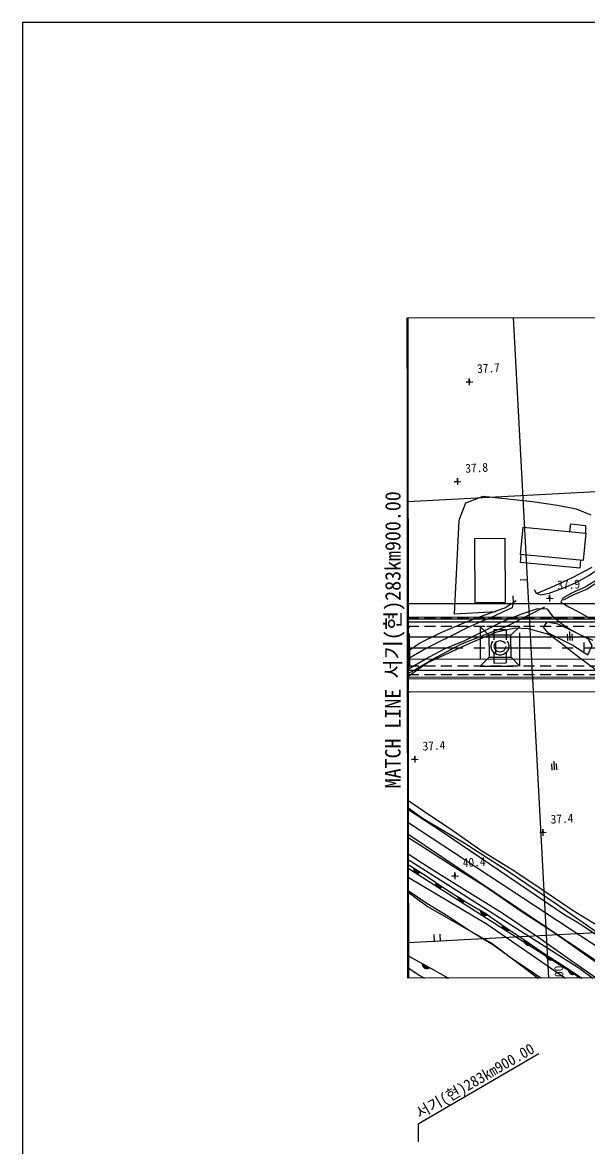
# Model space of a CAD drawing. Header units: millimetres. Extents: x 14950 to 15746, y 1103 to 1809.
# Drawn here: x 14949.9 to 15078.6, y 1363.4 to 1619.1 of the extents above; entities that cross this region are included whole.
import ezdxf
from ezdxf.enums import TextEntityAlignment as Align
from ezdxf.xclip import XClip

# ---------------------------------------------------------------- set-up
doc = ezdxf.new("R2010")
doc.units = ezdxf.units.MM
doc.header["$LTSCALE"] = 10
doc.header["$MEASUREMENT"] = 0
doc.header["$XCLIPFRAME"] = 2
for name, pattern in [('A-CENTR01', [2, 1.25, -0.25, 0.25, -0.25]), ('CENTER', [2, 1.25, -0.25, 0.25, -0.25]), ('DASHED2', [0.375, 0.25, -0.125]), ('HIDDEN', [0.375, 0.25, -0.125])]:
    doc.linetypes.add(name, pattern=pattern)
for name, color, linetype in [('TN-CABL', 4, 'Continuous'), ('TN-MACL', 6, 'A-CENTR01'), ('TZ-BASE', 253, 'Continuous'), ('TZ-CABL', 4, 'Continuous'), ('TZ-LEAL', 1, 'Continuous'), ('TZ-LEAT', 3, 'Continuous'), ('TZ-MACT', 6, 'Continuous')]:
    doc.layers.add(name, color=color, linetype=linetype)
doc.layers.add('TX-PAPR', color=2, linetype='Continuous', plot=False)
doc.styles.get("Standard").update_dxf_attribs({"font": 'GulimChe.ttf'})
doc.linetypes.add('ZIGZAG', pattern='A,0.0001,-0.2,[131,ltypeshp.shx,S=0.2,R=0,X=-0.2,Y=0],-0.4,[131,ltypeshp.shx,S=0.2,R=180,X=0.2,Y=0],-0.2', length=0.8001)

# ---------------------------------------------------------------- blocks, each defined once
blk = doc.blocks.new('JD-DGHCDGH7DFXH')
at = {"layer": 'TZ-BASE'}
for p, q in [((20.77, 134.69), (39.35, -215.17)), ((13.23, 60.39, 37.7), (14.73, 60.47, 37.7)), ((13.98, 60.43, 37.7), (13.23, 60.39, 37.7)), ((14.02, 59.68, 37.7), (13.94, 61.18, 37.7)), ((13.94, 61.18, 37.7), (13.98, 60.43, 37.7)), ((136.4, 40.45), (-0.03, 33.21)), ((11.34, 37.05, 37.78), (11.26, 38.55, 37.78)), ((11.26, 38.55, 37.78), (11.3, 37.8, 37.78)), ((10.55, 37.76, 37.78), (12.05, 37.84, 37.78)), ((11.3, 37.8, 37.78), (10.55, 37.76, 37.78)), ((13.14, 33, 38.62), (17.08, 34.5, 38.62)), ((17.08, 34.5, 38.62), (22.04, 33.96, 38.62)), ((22.04, 33.96, 38.62), (28.3, 33.24, 38.62)), ((28.3, 33.24, 38.62), (33.97, 32.46, 38.62)), ((11.7, 29.23, 38.62), (13.14, 33, 38.62)), ((33.97, 32.46, 38.62), (38.19, 31.59, 38.62)), ((38.19, 31.59, 38.62), (41.51, 30.27, 38.62)), ((10.57, 7.71, 38.62), (11.68, 28.97, 38.62)), ((11.68, 28.97, 38.62), (11.7, 29.23, 38.62)), ((36.79, 26.45, 41.1), (37.02, 28.16, 41.1)), ((37.02, 28.16, 41.1), (40.33, 27.83, 41.1)), ((25.55, 21.26, 41.23), (26.14, 27.47, 41.23)), ((26.14, 27.47, 41.23), (40.37, 26.1, 41.23)), ((40.37, 26.1, 41.23), (39.78, 19.89, 41.23)), ((40.33, 27.83, 41.1), (40.32, 26.04, 41.1)), ((15.19, 24.88, 40.7), (22.01, 24.93, 40.7)), ((15.29, 10.28, 40.7), (15.19, 24.88, 40.7)), ((22.01, 24.93, 40.7), (22.11, 10.33, 40.7)), ((25.54, 19.38, 41.12), (25.73, 21.26, 41.12)), ((39.78, 19.89, 41.23), (25.55, 21.26, 41.23)), ((39.07, 18.11, 41.12), (25.54, 19.38, 41.12)), ((37.39, 16.04, 39.51), (41.8, 18.37, 39.51)), ((39.19, 19.94, 41.12), (39.07, 18.11, 41.12)), ((41.06, 16.43, 37.43), (43.98, 18.49, 37.43)), ((25.53, 15.44, 38.01), (27.07, 15.53, 38.01)), ((27.07, 15.53, 38.01), (27.15, 14.01, 38.01)), ((32.61, 13.81, 39.51), (37.39, 16.04, 39.51)), ((38.04, 14.8, 37.43), (41.06, 16.43, 37.43)), ((43.19, 15.63, 38.47), (40.25, 13.82, 38.47)), ((43.96, 15.49, 38.91), (40.72, 13.37, 38.91)), ((28.65, 13.3, 37.43), (29.1, 12.48, 37.43)), ((29.39, 12.46, 39.51), (32.61, 13.81, 39.51)), ((32.06, 12.46, 37.43), (35.19, 13.55, 37.43)), ((35.19, 13.55, 37.43), (38.04, 14.8, 37.43)), ((40.25, 13.82, 38.47), (37.29, 12.49, 38.47)), ((40.72, 13.37, 38.91), (37.43, 11.99, 38.91)), ((22.11, 10.33, 40.7), (15.29, 10.28, 40.7)), ((22.01, 9.1, 39.8), (24.62, 10.81, 39.8)), ((23.76, 9.23, 37.43), (23.99, 10.34, 37.43)), ((23.99, 10.34, 37.43), (23.94, 11.84, 37.43)), ((29.1, 12.48, 37.43), (30.18, 12.07, 37.43)), ((30.18, 12.07, 37.43), (32.06, 12.46, 37.43)), ((31.45, 11.26, 37.94), (32.95, 11.34, 37.94)), ((32.2, 11.3, 37.94), (31.45, 11.26, 37.94)), ((32.24, 10.55, 37.94), (32.16, 12.05, 37.94)), ((32.16, 12.05, 37.94), (32.2, 11.3, 37.94)), ((35.2, 11.32, 38.47), (34.7, 10.38, 38.47)), ((34.7, 10.38, 38.47), (36.55, 9.34, 38.47)), ((37.29, 12.49, 38.47), (35.2, 11.32, 38.47)), ((37.43, 11.99, 38.91), (35.26, 10.84, 38.91)), ((20.05, 8.22, 38.62), (10.57, 7.71, 38.62)), ((13.08, 5.87, 39.8), (17.96, 7.67, 39.8)), ((17.96, 7.67, 39.8), (22.01, 9.1, 39.8)), ((19.66, 7.32, 37.43), (21.86, 8.4, 37.43)), ((21.86, 8.4, 37.43), (23.19, 8.98, 37.43)), ((23.19, 8.98, 37.43), (23.76, 9.23, 37.43)), ((29.41, 8.88, 38.63), (25.57, 7.57, 38.63)), ((31.03, 9.26, 38.91), (27.76, 7.58, 38.91)), ((31.68, 8.78, 38.63), (29.41, 8.88, 38.63)), ((33.14, 6.89, 38.63), (31.68, 8.78, 38.63)), ((36.55, 9.34, 38.47), (38.92, 8.12, 38.47)), ((38.92, 8.12, 38.47), (41.03, 6.95, 38.47)), ((-0.01, 7), (73.08, 7.06)), ((-0.01, 6.6), (73.08, 6.66)), ((7.72, 3.6, 39.8), (13.08, 5.87, 39.8)), ((13.55, 4.62, 37.43), (16.98, 6.15, 37.43)), ((16.98, 6.15, 37.43), (19.66, 7.32, 37.43)), ((21.27, 5.84, 38.63), (17.39, 3.87, 38.63)), ((25.57, 7.57, 38.63), (21.27, 5.84, 38.63)), ((27.76, 7.58, 38.91), (22.53, 4.96, 38.91)), ((31.58, 5.85, 37.9), (30.69, 4.75, 37.9)), ((34.09, 5.44, 37.9), (31.58, 5.85, 37.9)), ((34.86, 5.45, 38.63), (33.14, 6.89, 38.63)), ((37.58, 3.77, 37.9), (34.09, 5.44, 37.9)), ((36.91, 4.1, 38.63), (34.86, 5.45, 38.63)), ((41.03, 6.95, 38.47), (42.56, 6.45, 38.47)), ((0, 2.5), (81.99, 2.57)), ((2.63, 1.06, 39.8), (7.72, 3.6, 39.8)), ((6.75, 1.28, 37.43), (9.81, 2.77, 37.43)), ((9.81, 2.77, 37.43), (13.55, 4.62, 37.43)), ((17.34, 2.92, 38.91), (11.97, 0.76, 38.91)), ((17.39, 3.87, 38.63), (12.84, 1.65, 38.63)), ((14.61, 1.35, 37.85), (20.19, 3.66, 37.85)), ((22.53, 4.96, 38.91), (17.34, 2.92, 38.91)), ((20.19, 3.66, 37.85), (24.34, 4.58, 37.85)), ((24.34, 4.58, 37.85), (27.31, 4.45, 37.85)), ((27.31, 4.45, 37.85), (32.18, 3.03, 37.85)), ((30.69, 4.75, 37.9), (31.67, 3.52, 37.9)), ((31.67, 3.52, 37.9), (34.6, 2.07, 37.9)), ((32.18, 3.03, 37.85), (34.8, 1.13, 37.85)), ((36.14, 3.13, 38.14), (36.22, 1.68, 38.14)), ((36.7, 3.72, 38.14), (36.8, 1.71, 38.14)), ((39.54, 2.74, 38.63), (36.91, 4.1, 38.63)), ((37.37, 1.72, 38.14), (37.29, 3.19, 38.14)), ((41.04, 2.02, 37.9), (37.58, 3.77, 37.9)), ((42.09, 1.67, 38.63), (39.54, 2.74, 38.63)), ((0, -1.2), (0, 1.2)), ((0, -0.69, 39.8), (2.63, 1.06, 39.8)), ((3.51, -0.39, 37.43), (6.75, 1.28, 37.43)), ((11.97, 0.76, 38.91), (6.6, -2.05, 38.91)), ((12.84, 1.65, 38.63), (8.58, -0.12, 38.63)), ((9.44, -1.02, 37.85), (14.61, 1.35, 37.85)), ((20, -1.18), (20, 1.22)), ((34.6, 2.07, 37.9), (37.42, 0.65, 37.9)), ((34.8, 1.13, 37.85), (39, -2.15, 37.85)), ((37.42, 0.65, 37.9), (40.84, -1.58, 37.9)), ((40, -1.16), (40, 1.24)), ((40.84, -1.58, 37.9), (41.82, 0.53, 37.9)), ((41.82, 0.53, 37.9), (41.04, 2.02, 37.9)), ((0, -2.42, 37.43), (0.36, -2.21, 37.43)), ((0, -2.5), (82.01, -2.43)), ((0.36, -2.21, 37.43), (3.51, -0.39, 37.43)), ((4.85, -2.08, 38.63), (0.71, -4.53, 38.63)), ((6.6, -2.05, 38.91), (2.21, -4.67, 38.91)), ((4.41, -3.34, 37.85), (9.44, -1.02, 37.85)), ((8.58, -0.12, 38.63), (4.85, -2.08, 38.63)), ((39, -2.15, 37.85), (42.78, -4.98, 37.85)), ((0.71, -4.53, 38.63), (0, -5, 38.63)), ((2.21, -4.67, 38.91), (0.01, -5.85, 38.91)), ((1.06, -5.68, 37.85), (4.41, -3.34, 37.85)), ((0.01, -6.45, 37.85), (1.06, -5.68, 37.85)), ((0.01, -6.6), (73.1, -6.54)), ((0.01, -7), (73.1, -6.94)), ((0.87, -25.33, 37.37), (2.37, -25.25, 37.37)), ((1.62, -25.29, 37.37), (0.87, -25.33, 37.37)), ((1.66, -26.03, 37.37), (1.58, -24.54, 37.37)), ((1.58, -24.54, 37.37), (1.62, -25.29, 37.37)), ((32.59, -26.28, 38.01), (32.66, -27.73, 38.01)), ((33.14, -25.68, 38.01), (33.25, -27.69, 38.01)), ((33.82, -27.69, 38.01), (33.74, -26.22, 38.01)), ((3.58, -37.06, 37.85), (0.03, -34.62, 37.85)), ((3.49, -38.82, 37.5), (0.03, -36.32, 37.5)), ((0.03, -36.59, 38), (7.89, -41.73, 38)), ((10.25, -41.49, 37.85), (3.58, -37.06, 37.85)), ((0.03, -39.51, 39), (58.95, -78.36, 39)), ((12.78, -44.31, 37.5), (3.49, -38.82, 37.5)), ((76.28, -93.68, 40), (0.04, -42.31, 40)), ((0.04, -42.92, 38.63), (0.82, -43.46, 38.63)), ((0.82, -43.46, 38.63), (11.35, -50.2, 38.63)), ((7.89, -41.73, 38), (35.64, -60.58, 38)), ((16.57, -45.97, 37.85), (10.25, -41.49, 37.85)), ((29.93, -41.91, 37.37), (31.42, -41.83, 37.37)), ((30.68, -41.87, 37.37), (29.93, -41.91, 37.37)), ((30.72, -42.62, 37.37), (30.64, -41.12, 37.37)), ((30.64, -41.12, 37.37), (30.68, -41.87, 37.37)), ((22.52, -50.58, 37.5), (12.78, -44.31, 37.5)), ((24.29, -50.78, 37.85), (16.57, -45.97, 37.85)), ((4.86, -49.94, 37.54), (0.04, -46.79, 37.54)), ((0.04, -48.04, 40), (39.05, -72.79, 40)), ((0.04, -49.15, 38.96), (4.16, -51.77, 38.96)), ((0.04, -50.01, 39), (37.99, -74.16, 39)), ((1.48, -50.66, 38.96), (1.33, -50.02, 38.96)), ((1.33, -50.05, 38.96), (1.43, -50.03, 38.96)), ((1.33, -50.21, 38.96), (1.61, -50.15, 38.96)), ((1.34, -49.97, 38.96), (2.86, -50.94, 38.96)), ((1.35, -50.36, 38.96), (1.79, -50.26, 38.96)), ((1.4, -50.5, 38.96), (1.97, -50.37, 38.96)), ((1.46, -50.64, 38.96), (2.15, -50.49, 38.96)), ((1.68, -50.89, 38.96), (1.5, -50.07, 38.96)), ((1.56, -50.77, 38.96), (2.33, -50.6, 38.96)), ((1.86, -51.01, 38.96), (1.68, -50.19, 38.96)), ((1.69, -50.9, 38.96), (2.51, -50.71, 38.96)), ((2.03, -51.08, 38.96), (1.86, -50.3, 38.96)), ((1.86, -51.01, 38.96), (2.69, -50.83, 38.96)), ((2.19, -51.11, 38.96), (2.04, -50.42, 38.96)), ((2.15, -51.1, 38.96), (2.85, -50.95, 38.96)), ((2.35, -51.11, 38.96), (2.22, -50.53, 38.96)), ((2.5, -51.09, 38.96), (2.39, -50.64, 38.96)), ((2.64, -51.05, 38.96), (2.57, -50.76, 38.96)), ((2.78, -50.99, 38.96), (2.75, -50.87, 38.96)), ((12.89, -54.95, 37.54), (4.86, -49.94, 37.54)), ((10.78, -52.48, 40.4), (10.7, -50.99, 40.4)), ((10.7, -50.99, 40.4), (10.74, -51.74, 40.4)), ((11.35, -50.2, 38.63), (17.37, -54.04, 38.63)), ((33.84, -58.26, 37.5), (22.52, -50.58, 37.5)), ((30.74, -55.07, 37.85), (24.29, -50.78, 37.85)), ((0.05, -52.05, 38), (17.99, -62.75, 38)), ((4.16, -51.77, 38.96), (8.6, -54.78, 38.96)), ((6.34, -53.49, 38.96), (6.63, -53.44, 38.96)), ((6.48, -53.95, 38.96), (6.35, -53.3, 38.96)), ((6.35, -53.34, 38.96), (6.45, -53.32, 38.96)), ((6.36, -53.26, 38.96), (7.85, -54.27, 38.96)), ((6.36, -53.64, 38.96), (6.8, -53.56, 38.96)), ((6.4, -53.79, 38.96), (6.98, -53.68, 38.96)), ((6.67, -54.19, 38.96), (6.52, -53.36, 38.96)), ((6.85, -54.31, 38.96), (6.69, -53.48, 38.96)), ((7.02, -54.38, 38.96), (6.87, -53.6, 38.96)), ((9.99, -51.78, 40.4), (11.49, -51.7, 40.4)), ((10.74, -51.74, 40.4), (9.99, -51.78, 40.4)), ((4.32, -58.01, 36.75), (0.05, -55.17, 36.75)), ((0.05, -55.43, 37), (4.65, -58.79, 37)), ((6.46, -53.93, 38.96), (7.15, -53.8, 38.96)), ((6.56, -54.06, 38.96), (7.33, -53.91, 38.96)), ((6.68, -54.19, 38.96), (7.5, -54.03, 38.96)), ((6.85, -54.31, 38.96), (7.68, -54.15, 38.96)), ((7.18, -54.42, 38.96), (7.04, -53.72, 38.96)), ((7.13, -54.41, 38.96), (7.84, -54.27, 38.96)), ((7.33, -54.43, 38.96), (7.22, -53.84, 38.96)), ((7.48, -54.41, 38.96), (7.39, -53.96, 38.96)), ((7.63, -54.38, 38.96), (7.57, -54.08, 38.96)), ((7.77, -54.32, 38.96), (7.75, -54.2, 38.96)), ((8.6, -54.78, 38.96), (13.41, -57.77, 38.96)), ((21.44, -60.22, 37.54), (12.89, -54.95, 37.54)), ((17.37, -54.04, 38.63), (25.73, -59.73, 38.63)), ((37.5, -59.67, 37.85), (30.74, -55.07, 37.85)), ((9.12, -61, 36.75), (4.32, -58.01, 36.75)), ((4.65, -58.79, 37), (19.11, -67.07, 37)), ((11.54, -57.2, 38.96), (11.39, -56.56, 38.96)), ((11.39, -56.6, 38.96), (11.49, -56.58, 38.96)), ((11.39, -56.75, 38.96), (11.67, -56.69, 38.96)), ((11.4, -56.52, 38.96), (12.93, -57.47, 38.96)), ((11.41, -56.9, 38.96), (11.85, -56.8, 38.96)), ((11.46, -57.04, 38.96), (12.03, -56.91, 38.96)), ((11.53, -57.18, 38.96), (12.21, -57.02, 38.96)), ((11.75, -57.43, 38.96), (11.56, -56.62, 38.96)), ((11.62, -57.31, 38.96), (12.39, -57.14, 38.96)), ((11.93, -57.55, 38.96), (11.74, -56.73, 38.96)), ((11.75, -57.44, 38.96), (12.57, -57.25, 38.96)), ((12.1, -57.61, 38.96), (11.92, -56.84, 38.96)), ((11.93, -57.55, 38.96), (12.75, -57.36, 38.96)), ((12.26, -57.64, 38.96), (12.1, -56.95, 38.96)), ((12.21, -57.64, 38.96), (12.92, -57.48, 38.96)), ((12.41, -57.65, 38.96), (12.28, -57.07, 38.96)), ((12.56, -57.63, 38.96), (12.46, -57.18, 38.96)), ((12.71, -57.59, 38.96), (12.64, -57.29, 38.96)), ((12.84, -57.52, 38.96), (12.82, -57.4, 38.96)), ((13.41, -57.77, 38.96), (17.56, -60.21, 38.96)), ((44.02, -65.39, 37.5), (33.84, -58.26, 37.5)), ((141.73, -59.41), (0.06, -66.93)), ((14.16, -64.27, 36.75), (9.12, -61, 36.75)), ((16.53, -59.69, 38.96), (16.63, -59.66, 38.96)), ((16.7, -60.29, 38.96), (16.53, -59.66, 38.96)), ((16.53, -59.85, 38.96), (16.82, -59.77, 38.96)), ((16.54, -59.61, 38.96), (18.09, -60.52, 38.96)), ((16.56, -59.99, 38.96), (17, -59.88, 38.96)), ((16.61, -60.13, 38.96), (17.18, -59.99, 38.96)), ((16.69, -60.27, 38.96), (17.36, -60.09, 38.96)), ((16.91, -60.52, 38.96), (16.7, -59.7, 38.96)), ((16.78, -60.4, 38.96), (17.55, -60.2, 38.96)), ((17.1, -60.63, 38.96), (16.88, -59.81, 38.96)), ((16.92, -60.52, 38.96), (17.73, -60.31, 38.96)), ((17.27, -60.69, 38.96), (17.07, -59.92, 38.96)), ((17.1, -60.63, 38.96), (17.91, -60.42, 38.96)), ((17.43, -60.71, 38.96), (17.25, -60.03, 38.96)), ((17.38, -60.71, 38.96), (18.08, -60.53, 38.96)), ((17.58, -60.71, 38.96), (17.43, -60.13, 38.96)), ((17.56, -60.21, 38.96), (22.24, -63.47, 38.96)), ((17.73, -60.69, 38.96), (17.62, -60.24, 38.96)), ((17.87, -60.64, 38.96), (17.8, -60.35, 38.96)), ((18.01, -60.57, 38.96), (17.98, -60.46, 38.96)), ((29.48, -65.63, 37.54), (21.44, -60.22, 37.54)), ((25.73, -59.73, 38.63), (32.97, -64.45, 38.63)), ((35.64, -60.58, 38), (38.51, -62.25, 38)), ((44.69, -64.11, 37.85), (37.5, -59.67, 37.85)), ((17.99, -62.75, 38), (63.35, -93.91, 38)), ((21.49, -63.05, 38.96), (21.59, -63.03, 38.96)), ((21.49, -63.21, 38.96), (21.77, -63.15, 38.96)), ((21.5, -62.97, 38.96), (23, -63.98, 38.96)), ((21.62, -63.66, 38.96), (21.5, -63.02, 38.96)), ((21.5, -63.36, 38.96), (21.95, -63.27, 38.96)), ((21.54, -63.5, 38.96), (22.12, -63.39, 38.96)), ((21.61, -63.64, 38.96), (22.3, -63.51, 38.96)), ((21.82, -63.9, 38.96), (21.66, -63.08, 38.96)), ((21.7, -63.78, 38.96), (22.47, -63.63, 38.96)), ((21.83, -63.91, 38.96), (22.65, -63.74, 38.96)), ((22, -64.02, 38.96), (21.84, -63.2, 38.96)), ((22, -64.02, 38.96), (22.83, -63.86, 38.96)), ((22.16, -64.09, 38.96), (22.01, -63.31, 38.96)), ((22.32, -64.13, 38.96), (22.19, -63.43, 38.96)), ((22.24, -63.47, 38.96), (26.75, -66.51, 38.96)), ((22.48, -64.14, 38.96), (22.36, -63.55, 38.96)), ((22.63, -64.12, 38.96), (22.54, -63.67, 38.96)), ((22.77, -64.09, 38.96), (22.72, -63.79, 38.96)), ((22.91, -64.03, 38.96), (22.89, -63.91, 38.96)), ((38.51, -62.25, 38), (39.43, -62.89, 38)), ((39.43, -62.89, 38), (48.76, -69.08, 38)), ((6.05, -66.71, 37.56), (5.96, -65.04, 37.56)), ((7.27, -65, 37.56), (7.36, -66.64, 37.56)), ((19.27, -67.43, 36.75), (14.16, -64.27, 36.75)), ((22.28, -64.12, 38.96), (22.99, -63.98, 38.96)), ((26.59, -67.01, 38.96), (26.47, -66.37, 38.96)), ((26.47, -66.4, 38.96), (26.57, -66.38, 38.96)), ((26.48, -66.32, 38.96), (27.96, -67.34, 38.96)), ((26.79, -67.25, 38.96), (26.64, -66.43, 38.96)), ((37.24, -71.09, 37.54), (29.48, -65.63, 37.54)), ((32.97, -64.45, 38.63), (39.39, -69, 38.63)), ((19.11, -67.07, 37), (34.25, -78.53, 37)), ((23.65, -70.56, 36.75), (19.27, -67.43, 36.75)), ((26.46, -66.56, 38.96), (26.75, -66.51, 38.96)), ((26.48, -66.71, 38.96), (26.92, -66.63, 38.96)), ((26.52, -66.85, 38.96), (27.1, -66.75, 38.96)), ((26.58, -66.99, 38.96), (27.27, -66.87, 38.96)), ((26.67, -67.13, 38.96), (27.44, -66.99, 38.96)), ((26.75, -66.51, 38.96), (30.78, -69.29, 38.96)), ((26.79, -67.26, 38.96), (27.62, -67.11, 38.96)), ((26.96, -67.38, 38.96), (26.81, -66.55, 38.96)), ((26.97, -67.38, 38.96), (27.79, -67.23, 38.96)), ((27.13, -67.45, 38.96), (26.99, -66.67, 38.96)), ((27.29, -67.49, 38.96), (27.16, -66.79, 38.96)), ((27.24, -67.48, 38.96), (27.95, -67.35, 38.96)), ((27.44, -67.5, 38.96), (27.33, -66.91, 38.96)), ((27.59, -67.49, 38.96), (27.51, -67.03, 38.96)), ((27.74, -67.45, 38.96), (27.68, -67.15, 38.96)), ((27.88, -67.39, 38.96), (27.86, -67.27, 38.96)), ((39.39, -69, 38.63), (47.95, -74.97, 38.63)), ((0.06, -69.84, 36.75), (0.52, -70.14, 36.75)), ((0.52, -70.14, 36.75), (5.42, -72.87, 36.75)), ((28.77, -74.01, 36.75), (23.65, -70.56, 36.75)), ((30.78, -69.29, 38.96), (35.56, -72.36, 38.96)), ((31.42, -69.79, 38.96), (31.53, -69.77, 38.96)), ((31.42, -69.94, 38.96), (31.7, -69.88, 38.96)), ((31.43, -69.71, 38.96), (32.95, -70.68, 38.96)), ((31.57, -70.39, 38.96), (31.43, -69.76, 38.96)), ((31.44, -70.09, 38.96), (31.88, -70, 38.96)), ((31.49, -70.24, 38.96), (32.06, -70.11, 38.96)), ((31.55, -70.38, 38.96), (32.24, -70.23, 38.96)), ((31.77, -70.63, 38.96), (31.59, -69.81, 38.96)), ((31.65, -70.51, 38.96), (32.42, -70.34, 38.96)), ((31.95, -70.75, 38.96), (31.77, -69.93, 38.96)), ((31.78, -70.63, 38.96), (32.6, -70.46, 38.96)), ((32.12, -70.81, 38.96), (31.95, -70.04, 38.96)), ((31.95, -70.75, 38.96), (32.78, -70.57, 38.96)), ((32.28, -70.85, 38.96), (32.13, -70.15, 38.96)), ((32.23, -70.84, 38.96), (32.94, -70.69, 38.96)), ((32.43, -70.85, 38.96), (32.31, -70.27, 38.96)), ((32.58, -70.84, 38.96), (32.48, -70.38, 38.96)), ((32.73, -70.8, 38.96), (32.66, -70.5, 38.96)), ((32.87, -70.73, 38.96), (32.84, -70.61, 38.96)), ((43.9, -75.78, 37.54), (37.24, -71.09, 37.54)), ((0.06, -72.65, 36), (2.69, -74.4, 36)), ((3.52, -72.39, 36.75), (3.34, -71.76, 36.75)), ((3.34, -71.79, 36.75), (3.44, -71.77, 36.75)), ((3.35, -71.71, 36.75), (4.92, -72.59, 36.75)), ((3.35, -71.95, 36.75), (3.63, -71.87, 36.75)), ((3.38, -72.1, 36.75), (3.81, -71.97, 36.75)), ((3.43, -72.24, 36.75), (4, -72.08, 36.75)), ((3.74, -72.61, 36.75), (3.51, -71.8, 36.75)), ((3.51, -72.37, 36.75), (4.19, -72.18, 36.75)), ((3.61, -72.5, 36.75), (4.37, -72.28, 36.75)), ((3.93, -72.72, 36.75), (3.7, -71.91, 36.75)), ((3.75, -72.62, 36.75), (4.56, -72.39, 36.75)), ((4.1, -72.77, 36.75), (3.88, -72.01, 36.75)), ((3.93, -72.72, 36.75), (4.74, -72.49, 36.75)), ((4.26, -72.8, 36.75), (4.07, -72.11, 36.75)), ((4.22, -72.79, 36.75), (4.91, -72.6, 36.75)), ((4.42, -72.79, 36.75), (4.25, -72.22, 36.75)), ((4.57, -72.77, 36.75), (4.44, -72.32, 36.75)), ((4.71, -72.72, 36.75), (4.63, -72.42, 36.75)), ((4.84, -72.64, 36.75), (4.81, -72.53, 36.75)), ((5.42, -72.87, 36.75), (10.1, -75.5, 36.75)), ((33.97, -77.56, 36.75), (28.77, -74.01, 36.75)), ((35.56, -72.36, 38.96), (40.1, -75.33, 38.96)), ((36.46, -73.19, 38.96), (36.75, -73.13, 38.96)), ((36.61, -73.65, 38.96), (36.47, -73, 38.96)), ((36.47, -73.04, 38.96), (36.57, -73.02, 38.96)), ((36.48, -72.96, 38.96), (37.99, -73.94, 38.96)), ((36.48, -73.34, 38.96), (36.92, -73.25, 38.96)), ((36.53, -73.49, 38.96), (37.1, -73.37, 38.96)), ((36.59, -73.63, 38.96), (37.28, -73.48, 38.96)), ((36.81, -73.88, 38.96), (36.64, -73.06, 38.96)), ((36.69, -73.76, 38.96), (37.46, -73.6, 38.96)), ((36.99, -74, 38.96), (36.81, -73.18, 38.96)), ((36.81, -73.89, 38.96), (37.64, -73.71, 38.96)), ((37.15, -74.07, 38.96), (36.99, -73.29, 38.96)), ((36.99, -74, 38.96), (37.81, -73.83, 38.96)), ((37.31, -74.1, 38.96), (37.17, -73.41, 38.96)), ((37.27, -74.1, 38.96), (37.98, -73.95, 38.96)), ((37.47, -74.11, 38.96), (37.35, -73.52, 38.96)), ((37.62, -74.09, 38.96), (37.52, -73.64, 38.96)), ((37.76, -74.05, 38.96), (37.7, -73.76, 38.96)), ((37.9, -73.99, 38.96), (37.88, -73.87, 38.96)), ((39.05, -72.79, 40), (87.69, -108.37, 40)), ((2.69, -74.4, 36), (26.09, -87.13, 36)), ((8.58, -74.65, 36.75), (10.15, -75.53, 36.75)), ((8.75, -75.32, 36.75), (8.58, -74.69, 36.75)), ((8.58, -74.73, 36.75), (8.68, -74.7, 36.75)), ((8.58, -74.88, 36.75), (8.86, -74.8, 36.75)), ((8.61, -75.03, 36.75), (9.05, -74.91, 36.75)), ((8.97, -75.55, 36.75), (8.75, -74.74, 36.75)), ((9.16, -75.65, 36.75), (8.93, -74.84, 36.75)), ((9.33, -75.71, 36.75), (9.12, -74.95, 36.75)), ((37.99, -74.16, 39), (87.8, -110.33, 39))]:
    blk.add_line(p, q, dxfattribs=at)
at = {"layer": 'TZ-BASE', "ltscale": 10}
for p, q in [((-0.05, 10.07), (0.52, 10.07)), ((0.52, 10.07), (49.96, 10.11)), ((-0.05, -9.93), (0.53, -9.93)), ((0.53, -9.93), (49.97, -9.89))]:
    blk.add_line(p, q, dxfattribs=at)
at = {"layer": 'TZ-BASE', "linetype": 'DASHED2', "ltscale": 3}
for p, q in [((0, 4.4), (0.4, 4.81)), ((0.4, 4.81), (0, 4.81)), ((0.44, -4.19), (0.4, 4.81)), ((25.4, 4.91), (16.4, 4.88)), ((18.41, 2.88), (16.4, 4.88)), ((16.4, 4.88), (16.44, -4.12)), ((23.41, 2.9), (18.41, 2.88)), ((18.41, 2.88), (18.43, -2.12)), ((19.5, 4.19), (22.3, 4.2)), ((19.5, 4.19), (19.51, 1.82)), ((22.3, 4.2), (22.31, 1.83)), ((23.41, 2.9), (25.4, 4.91)), ((23.43, -2.1), (23.41, 2.9)), ((25.44, -4.09), (25.4, 4.91)), ((18.43, -2.12), (16.44, -4.12)), ((18.43, -2.12), (23.43, -2.1)), ((19.52, -1.04), (19.53, -3.41)), ((22.32, -1.03), (22.33, -3.4)), ((23.43, -2.1), (25.44, -4.09)), ((0, -3.76), (0.44, -4.19)), ((0, -4.19), (0.44, -4.19)), ((16.44, -4.12), (25.44, -4.09)), ((19.53, -3.41), (22.33, -3.4))]:
    blk.add_line(p, q, dxfattribs=at)
at = {"layer": 'TZ-BASE', "linetype": 'CENTER'}
blk.add_lwpolyline([(0, 0), (98.2, 0.09), (298.8, 0.26), (501.2, 0.44), (700, 0.62)], dxfattribs=at)
at = {"layer": 'TZ-BASE', "linetype": 'DASHED2', "ltscale": 3}
for radius in [2, 1.3]:
    blk.add_circle((20.92, 0.39), radius, dxfattribs=at)
at = {"layer": 'TZ-BASE'}
for centre, start, end in [((2.3, -50.14, 38.96), 170.1596, 304.9198), ((7.32, -53.45, 38.96), 168.4816, 303.2419), ((12.36, -56.67, 38.96), 170.719, 305.4793), ((17.5, -59.74, 38.96), 172.1716, 306.9319), ((22.46, -63.16, 38.96), 168.641, 303.4012), ((27.44, -66.53, 38.96), 168.0163, 302.7766), ((32.39, -69.88, 38.96), 169.9036, 304.6639), ((4.32, -71.82, 36.75), 173.4988, 308.2591), ((37.44, -73.14, 38.96), 169.4874, 304.2477), ((9.55, -74.76, 36.75), 173.2402, 308.0005)]:
    blk.add_arc(centre, 0.975, start, end, dxfattribs=at)
for s, p in [('37.7', (15.76, 62.42, 38.23)), ('37.8', (13.09, 39.78, 38.23)), ('37.9', (33.98, 13.28, 38.23)), ('37.4', (3.4, -23.3, 38.23)), ('37.4', (32.46, -39.89, 38.23)), ('40.4', (12.52, -49.75, 38.23))]:
    blk.add_text(s, height=2, rotation=3.0398, dxfattribs=at).set_placement(p)
blk.add_text('E 174,700', height=2, rotation=93.0398, dxfattribs=at).set_placement((35.2, -72.08), align=Align.RIGHT)

msp = doc.modelspace()

# ---------------------------------------------------------------- linework, layer by layer
at = {"layer": 'TN-CABL', "linetype": 'ZIGZAG', "ltscale": 0.5}
for points in [[(15037.33, 1482.97), (15535.18, 1482.97)], [(15037.34, 1471.97), (15535.19, 1471.97)]]:
    msp.add_lwpolyline(points, dxfattribs=at)
at = {"layer": 'TN-MACL', "const_width": 0.5}
msp.add_lwpolyline([(15037.27, 1552.02), (15037.4, 1402.02)], dxfattribs=at)
at = {"layer": 'TX-PAPR'}
for points in [[(14949.89, 1103.05), (15745.89, 1103.05), (15745.89, 1619.05), (14949.89, 1619.05)], [(15037.27, 1552.02), (15737.27, 1552.65), (15737.4, 1402.65), (15037.4, 1402.02)]]:
    msp.add_lwpolyline(points, close=True, dxfattribs=at)
at = {"layer": 'TZ-CABL', "linetype": 'HIDDEN'}
for points in [[(15037.33, 1483.97), (15535.43, 1483.97)], [(15037.33, 1482.97), (15535.18, 1482.97)], [(15037.33, 1481.97), (15535.43, 1481.97)], [(15037.34, 1472.97), (15535.44, 1472.97)], [(15037.34, 1471.97), (15535.19, 1471.97)], [(15037.34, 1470.97), (15535.44, 1470.97)]]:
    msp.add_lwpolyline(points, dxfattribs=at)
at = {"layer": 'TZ-LEAL'}
msp.add_lwpolyline([(15067.07, 1384.9), (15039.68, 1368.87), (15039.68, 1364.87)], dxfattribs=at)

# ---------------------------------------------------------------- block references
at = {"layer": 'TZ-BASE'}
ref = msp.add_blockref('JD-DGHCDGH7DFXH', (15037.33, 1477.02), dxfattribs=at)
XClip(ref).set_block_clipping_path([(-0.066111234, 74.999970863), (699.933616811, 75.6206052864), (700.0658361092, -74.3793364424), (0.0661112341, -74.999970863)])

# ---------------------------------------------------------------- texts
at = {"layer": 'TZ-LEAT'}
msp.add_text('서기(현)283km900.00', height=2.5, rotation=30, dxfattribs=at).set_placement((15053.18, 1377.66), align=Align.CENTER)
at = {"layer": 'TZ-MACT'}
msp.add_text('MATCH LINE 서기(현)283km900.00', height=3.5, rotation=89.9978, dxfattribs=at).set_placement((15033.93, 1478.88), align=Align.MIDDLE_CENTER)

doc.saveas('drawing.dxf')
